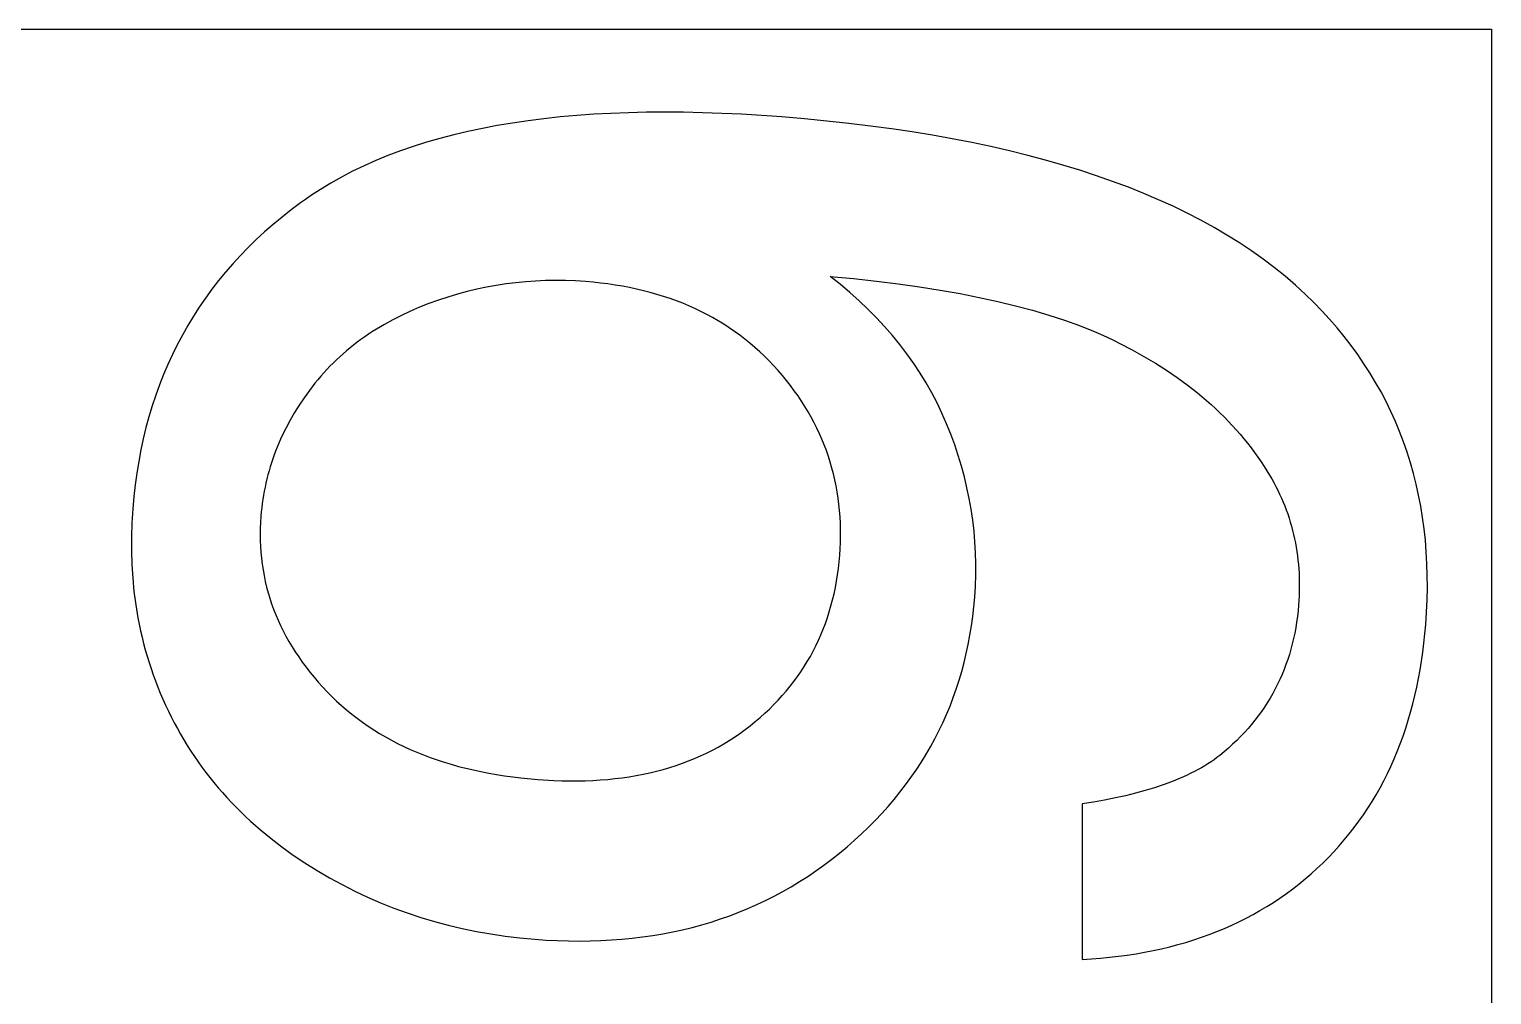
# Model space of a CAD drawing. Extents: x -8894 to -3022, y 6798 to 8329.
# Drawn here: x -6771.6 to -6714.1, y 7042.1 to 7080.1 of the extents above; entities that cross this region are included whole.
import ezdxf

# ---------------------------------------------------------------- set-up
doc = ezdxf.new("R2010")
doc.units = 0
doc.layers.add('LAYER_03', color=7, linetype='CONTINUOUS')
doc.layers.add('STEVILKE', color=7, linetype='CONTINUOUS')

msp = doc.modelspace()

# ---------------------------------------------------------------- linework, layer by layer
at = {"layer": 'LAYER_03'}
msp.add_lwpolyline([(-6864.513, 7080.068), (-6714.117, 7080.068), (-6714.117, 6848.068, -0.414214), (-6764.117, 6798.068), (-6889.517, 6798.068)], format="xyb", dxfattribs=at)
at = {"layer": 'STEVILKE'}
for p, q in [((-6753.228, 7069.993), (-6753.611, 7069.922)), ((-6752.844, 7070.052), (-6753.228, 7069.993)), ((-6752.459, 7070.101), (-6752.844, 7070.052)), ((-6752.072, 7070.14), (-6752.459, 7070.101)), ((-6751.685, 7070.167), (-6752.072, 7070.14)), ((-6751.295, 7070.184), (-6751.685, 7070.167)), ((-6750.905, 7070.191), (-6751.295, 7070.184)), ((-6750.513, 7070.187), (-6750.905, 7070.191)), ((-6750.12, 7070.172), (-6750.513, 7070.187)), ((-6749.726, 7070.146), (-6750.12, 7070.172)), ((-6749.426, 7070.12), (-6749.726, 7070.146)), ((-6749.131, 7070.088), (-6749.426, 7070.12)), ((-6748.839, 7070.051), (-6749.131, 7070.088)), ((-6748.552, 7070.009), (-6748.839, 7070.051)), ((-6748.269, 7069.961), (-6748.552, 7070.009)), ((-6755.504, 7069.411), (-6755.879, 7069.277)), ((-6755.128, 7069.535), (-6755.504, 7069.411)), ((-6754.751, 7069.648), (-6755.128, 7069.535)), ((-6754.372, 7069.75), (-6754.751, 7069.648)), ((-6753.992, 7069.841), (-6754.372, 7069.75)), ((-6753.611, 7069.922), (-6753.992, 7069.841)), ((-6747.989, 7069.908), (-6748.269, 7069.961)), ((-6747.714, 7069.85), (-6747.989, 7069.908)), ((-6747.443, 7069.786), (-6747.714, 7069.85)), ((-6747.176, 7069.717), (-6747.443, 7069.786)), ((-6746.913, 7069.642), (-6747.176, 7069.717)), ((-6746.654, 7069.562), (-6746.913, 7069.642)), ((-6746.399, 7069.477), (-6746.654, 7069.562)), ((-6746.148, 7069.387), (-6746.399, 7069.477)), ((-6756.607, 7068.979), (-6756.956, 7068.817)), ((-6756.248, 7069.133), (-6756.607, 7068.979)), ((-6755.879, 7069.277), (-6756.248, 7069.133)), ((-6745.902, 7069.291), (-6746.148, 7069.387)), ((-6745.659, 7069.189), (-6745.902, 7069.291)), ((-6745.42, 7069.083), (-6745.659, 7069.189)), ((-6745.186, 7068.971), (-6745.42, 7069.083)), ((-6744.955, 7068.853), (-6745.186, 7068.971)), ((-6744.729, 7068.731), (-6744.955, 7068.853)), ((-6757.942, 7068.274), (-6758.098, 7068.176)), ((-6757.784, 7068.37), (-6757.942, 7068.274)), ((-6757.624, 7068.464), (-6757.784, 7068.37)), ((-6757.295, 7068.645), (-6757.624, 7068.464)), ((-6756.956, 7068.817), (-6757.295, 7068.645)), ((-6744.506, 7068.603), (-6744.729, 7068.731)), ((-6744.288, 7068.469), (-6744.506, 7068.603)), ((-6744.073, 7068.33), (-6744.288, 7068.469)), ((-6743.863, 7068.186), (-6744.073, 7068.33)), ((-6758.695, 7067.758), (-6758.838, 7067.648)), ((-6758.549, 7067.866), (-6758.695, 7067.758)), ((-6758.401, 7067.972), (-6758.549, 7067.866)), ((-6758.251, 7068.075), (-6758.401, 7067.972)), ((-6758.098, 7068.176), (-6758.251, 7068.075)), ((-6743.657, 7068.037), (-6743.863, 7068.186)), ((-6743.455, 7067.882), (-6743.657, 7068.037)), ((-6743.257, 7067.722), (-6743.455, 7067.882)), ((-6743.063, 7067.556), (-6743.257, 7067.722)), ((-6759.384, 7067.185), (-6759.514, 7067.064)), ((-6759.251, 7067.304), (-6759.384, 7067.185)), ((-6759.116, 7067.421), (-6759.251, 7067.304)), ((-6758.978, 7067.536), (-6759.116, 7067.421)), ((-6758.838, 7067.648), (-6758.978, 7067.536)), ((-6742.873, 7067.385), (-6743.063, 7067.556)), ((-6742.687, 7067.209), (-6742.873, 7067.385)), ((-6742.505, 7067.027), (-6742.687, 7067.209)), ((-6760.01, 7066.555), (-6760.128, 7066.422)), ((-6759.89, 7066.685), (-6760.01, 7066.555)), ((-6759.767, 7066.814), (-6759.89, 7066.685)), ((-6759.642, 7066.94), (-6759.767, 7066.814)), ((-6759.514, 7067.064), (-6759.642, 7066.94)), ((-6742.327, 7066.84), (-6742.505, 7067.027)), ((-6742.153, 7066.648), (-6742.327, 7066.84)), ((-6741.985, 7066.452), (-6742.153, 7066.648)), ((-6760.466, 7066.009), (-6760.573, 7065.866)), ((-6760.355, 7066.149), (-6760.466, 7066.009)), ((-6760.243, 7066.286), (-6760.355, 7066.149)), ((-6760.128, 7066.422), (-6760.243, 7066.286)), ((-6741.822, 7066.254), (-6741.985, 7066.452)), ((-6741.665, 7066.054), (-6741.822, 7066.254)), ((-6741.515, 7065.852), (-6741.665, 7066.054)), ((-6760.78, 7065.578), (-6760.975, 7065.287)), ((-6760.573, 7065.866), (-6760.78, 7065.578)), ((-6741.37, 7065.648), (-6741.515, 7065.852)), ((-6741.231, 7065.442), (-6741.37, 7065.648)), ((-6741.098, 7065.234), (-6741.231, 7065.442)), ((-6761.158, 7064.994), (-6761.33, 7064.697)), ((-6760.975, 7065.287), (-6761.158, 7064.994)), ((-6740.972, 7065.023), (-6741.098, 7065.234)), ((-6740.851, 7064.811), (-6740.972, 7065.023)), ((-6740.736, 7064.597), (-6740.851, 7064.811)), ((-6761.49, 7064.398), (-6761.639, 7064.096)), ((-6761.33, 7064.697), (-6761.49, 7064.398)), ((-6740.628, 7064.381), (-6740.736, 7064.597)), ((-6740.525, 7064.163), (-6740.628, 7064.381)), ((-6761.775, 7063.791), (-6761.839, 7063.637)), ((-6761.709, 7063.944), (-6761.775, 7063.791)), ((-6761.639, 7064.096), (-6761.709, 7063.944)), ((-6740.428, 7063.943), (-6740.525, 7064.163)), ((-6740.337, 7063.721), (-6740.428, 7063.943)), ((-6740.253, 7063.497), (-6740.337, 7063.721)), ((-6762.014, 7063.173), (-6762.066, 7063.016)), ((-6761.959, 7063.328), (-6762.014, 7063.173)), ((-6761.901, 7063.483), (-6761.959, 7063.328)), ((-6761.839, 7063.637), (-6761.901, 7063.483)), ((-6740.174, 7063.271), (-6740.253, 7063.497)), ((-6740.101, 7063.043), (-6740.174, 7063.271)), ((-6762.206, 7062.543), (-6762.246, 7062.384)), ((-6762.162, 7062.702), (-6762.206, 7062.543)), ((-6762.116, 7062.859), (-6762.162, 7062.702)), ((-6762.066, 7063.016), (-6762.116, 7062.859)), ((-6740.035, 7062.813), (-6740.101, 7063.043)), ((-6739.974, 7062.581), (-6740.035, 7062.813)), ((-6739.919, 7062.347), (-6739.974, 7062.581)), ((-6762.319, 7062.064), (-6762.351, 7061.903)), ((-6762.284, 7062.225), (-6762.319, 7062.064)), ((-6762.246, 7062.384), (-6762.284, 7062.225)), ((-6739.87, 7062.111), (-6739.919, 7062.347)), ((-6739.828, 7061.872), (-6739.87, 7062.111)), ((-6762.429, 7061.416), (-6762.449, 7061.252)), ((-6762.406, 7061.579), (-6762.429, 7061.416)), ((-6762.38, 7061.741), (-6762.406, 7061.579)), ((-6762.351, 7061.903), (-6762.38, 7061.741)), ((-6739.791, 7061.632), (-6739.828, 7061.872)), ((-6739.76, 7061.39), (-6739.791, 7061.632)), ((-6739.736, 7061.146), (-6739.76, 7061.39)), ((-6762.481, 7060.922), (-6762.497, 7060.68)), ((-6762.467, 7061.087), (-6762.481, 7060.922)), ((-6762.449, 7061.252), (-6762.467, 7061.087)), ((-6739.717, 7060.9), (-6739.736, 7061.146)), ((-6739.704, 7060.652), (-6739.717, 7060.9)), ((-6762.507, 7060.441), (-6762.51, 7060.203)), ((-6762.497, 7060.68), (-6762.507, 7060.441)), ((-6739.697, 7060.402), (-6739.704, 7060.652)), ((-6739.697, 7060.15), (-6739.697, 7060.402)), ((-6762.51, 7060.203), (-6762.507, 7059.966)), ((-6762.507, 7059.966), (-6762.497, 7059.732)), ((-6762.497, 7059.732), (-6762.482, 7059.499)), ((-6739.73, 7059.382), (-6739.713, 7059.64)), ((-6739.713, 7059.64), (-6739.702, 7059.896)), ((-6739.702, 7059.896), (-6739.697, 7060.15)), ((-6762.482, 7059.499), (-6762.46, 7059.267)), ((-6762.46, 7059.267), (-6762.432, 7059.038)), ((-6739.782, 7058.866), (-6739.754, 7059.122)), ((-6739.754, 7059.122), (-6739.73, 7059.382)), ((-6762.432, 7059.038), (-6762.398, 7058.809)), ((-6762.398, 7058.809), (-6762.357, 7058.583)), ((-6762.357, 7058.583), (-6762.31, 7058.358)), ((-6739.857, 7058.363), (-6739.817, 7058.613)), ((-6739.817, 7058.613), (-6739.782, 7058.866)), ((-6762.31, 7058.358), (-6762.257, 7058.135)), ((-6762.257, 7058.135), (-6762.197, 7057.913)), ((-6762.197, 7057.913), (-6762.132, 7057.694)), ((-6739.954, 7057.873), (-6739.902, 7058.116)), ((-6739.902, 7058.116), (-6739.857, 7058.363)), ((-6762.132, 7057.694), (-6762.06, 7057.475)), ((-6762.06, 7057.475), (-6761.981, 7057.259)), ((-6740.141, 7057.162), (-6740.073, 7057.396)), ((-6740.073, 7057.396), (-6740.01, 7057.633)), ((-6740.01, 7057.633), (-6739.954, 7057.873)), ((-6761.981, 7057.259), (-6761.897, 7057.044)), ((-6761.897, 7057.044), (-6761.806, 7056.831)), ((-6761.806, 7056.831), (-6761.709, 7056.619)), ((-6740.293, 7056.704), (-6740.214, 7056.932)), ((-6740.214, 7056.932), (-6740.141, 7057.162)), ((-6761.709, 7056.619), (-6761.606, 7056.409)), ((-6761.606, 7056.409), (-6761.496, 7056.201)), ((-6761.496, 7056.201), (-6761.38, 7055.994)), ((-6740.564, 7056.042), (-6740.468, 7056.26)), ((-6740.468, 7056.26), (-6740.378, 7056.48)), ((-6740.378, 7056.48), (-6740.293, 7056.704)), ((-6761.38, 7055.994), (-6761.258, 7055.789)), ((-6761.258, 7055.789), (-6761.129, 7055.585)), ((-6740.885, 7055.409), (-6740.773, 7055.617)), ((-6740.773, 7055.617), (-6740.666, 7055.828)), ((-6740.666, 7055.828), (-6740.564, 7056.042)), ((-6761.129, 7055.585), (-6760.995, 7055.384)), ((-6760.995, 7055.384), (-6760.854, 7055.183)), ((-6760.854, 7055.183), (-6760.706, 7054.985)), ((-6741.127, 7055.004), (-6741.004, 7055.205)), ((-6741.004, 7055.205), (-6740.885, 7055.409)), ((-6760.706, 7054.985), (-6760.553, 7054.788)), ((-6760.553, 7054.788), (-6760.393, 7054.593)), ((-6760.393, 7054.593), (-6760.227, 7054.399)), ((-6741.532, 7054.419), (-6741.392, 7054.611)), ((-6741.392, 7054.611), (-6741.257, 7054.806)), ((-6741.257, 7054.806), (-6741.127, 7055.004)), ((-6760.227, 7054.399), (-6760.055, 7054.208)), ((-6760.055, 7054.208), (-6759.876, 7054.017)), ((-6759.876, 7054.017), (-6759.692, 7053.83)), ((-6741.988, 7053.864), (-6741.83, 7054.046)), ((-6741.83, 7054.046), (-6741.679, 7054.231)), ((-6741.679, 7054.231), (-6741.532, 7054.419)), ((-6759.692, 7053.83), (-6759.503, 7053.649)), ((-6759.503, 7053.649), (-6759.309, 7053.472)), ((-6759.309, 7053.472), (-6759.11, 7053.3)), ((-6742.673, 7053.169), (-6742.493, 7053.338)), ((-6742.493, 7053.338), (-6742.319, 7053.51)), ((-6742.319, 7053.51), (-6742.151, 7053.686)), ((-6742.151, 7053.686), (-6741.988, 7053.864)), ((-6759.11, 7053.3), (-6758.907, 7053.134)), ((-6758.907, 7053.134), (-6758.699, 7052.972)), ((-6758.699, 7052.972), (-6758.486, 7052.816)), ((-6758.486, 7052.816), (-6758.268, 7052.665)), ((-6743.246, 7052.682), (-6743.049, 7052.841)), ((-6743.049, 7052.841), (-6742.858, 7053.004)), ((-6742.858, 7053.004), (-6742.673, 7053.169)), ((-6758.268, 7052.665), (-6758.046, 7052.519)), ((-6758.046, 7052.519), (-6757.818, 7052.378)), ((-6757.818, 7052.378), (-6757.586, 7052.242)), ((-6757.586, 7052.242), (-6757.349, 7052.111)), ((-6744.074, 7052.098), (-6743.861, 7052.236)), ((-6743.861, 7052.236), (-6743.652, 7052.379)), ((-6743.652, 7052.379), (-6743.447, 7052.528)), ((-6743.447, 7052.528), (-6743.246, 7052.682)), ((-6757.349, 7052.111), (-6757.107, 7051.986)), ((-6757.107, 7051.986), (-6756.86, 7051.865)), ((-6756.86, 7051.865), (-6756.609, 7051.75)), ((-6756.609, 7051.75), (-6756.353, 7051.639)), ((-6756.353, 7051.639), (-6756.092, 7051.534)), ((-6745.196, 7051.496), (-6744.963, 7051.605)), ((-6744.963, 7051.605), (-6744.735, 7051.72)), ((-6744.735, 7051.72), (-6744.511, 7051.84)), ((-6744.511, 7051.84), (-6744.29, 7051.966)), ((-6744.29, 7051.966), (-6744.074, 7052.098)), ((-6756.092, 7051.534), (-6755.826, 7051.434)), ((-6755.826, 7051.434), (-6755.555, 7051.339)), ((-6755.555, 7051.339), (-6755.28, 7051.249)), ((-6755.28, 7051.249), (-6754.999, 7051.164)), ((-6754.999, 7051.164), (-6754.714, 7051.084)), ((-6754.714, 7051.084), (-6754.424, 7051.009)), ((-6746.669, 7050.962), (-6746.414, 7051.037)), ((-6746.414, 7051.037), (-6746.163, 7051.118)), ((-6746.163, 7051.118), (-6745.915, 7051.204)), ((-6745.915, 7051.204), (-6745.671, 7051.296)), ((-6745.671, 7051.296), (-6745.432, 7051.393)), ((-6745.432, 7051.393), (-6745.196, 7051.496)), ((-6754.424, 7051.009), (-6754.13, 7050.94)), ((-6754.13, 7050.94), (-6753.83, 7050.875)), ((-6753.83, 7050.875), (-6753.526, 7050.816)), ((-6753.526, 7050.816), (-6753.217, 7050.762)), ((-6753.217, 7050.762), (-6752.903, 7050.712)), ((-6752.903, 7050.712), (-6752.584, 7050.668)), ((-6752.584, 7050.668), (-6752.261, 7050.629)), ((-6752.261, 7050.629), (-6751.599, 7050.567)), ((-6751.599, 7050.567), (-6750.961, 7050.527)), ((-6750.961, 7050.527), (-6750.648, 7050.516)), ((-6750.648, 7050.516), (-6750.339, 7050.511)), ((-6750.339, 7050.511), (-6750.033, 7050.512)), ((-6750.033, 7050.512), (-6749.732, 7050.518)), ((-6749.732, 7050.518), (-6749.434, 7050.53)), ((-6749.434, 7050.53), (-6749.14, 7050.547)), ((-6749.14, 7050.547), (-6748.85, 7050.571)), ((-6748.85, 7050.571), (-6748.564, 7050.6)), ((-6748.564, 7050.6), (-6748.282, 7050.634)), ((-6748.282, 7050.634), (-6748.003, 7050.675)), ((-6748.003, 7050.675), (-6747.729, 7050.721)), ((-6747.729, 7050.721), (-6747.458, 7050.773)), ((-6747.458, 7050.773), (-6747.191, 7050.83)), ((-6747.191, 7050.83), (-6746.928, 7050.894)), ((-6746.928, 7050.894), (-6746.669, 7050.962))]:
    msp.add_line(p, q, dxfattribs=at)
msp.add_lwpolyline([(-6730.204, 7043.492), (-6729.84, 7043.513), (-6729.479, 7043.541), (-6729.124, 7043.575), (-6728.773, 7043.615), (-6728.426, 7043.661), (-6728.083, 7043.714), (-6727.746, 7043.773), (-6727.412, 7043.838), (-6727.083, 7043.91), (-6726.759, 7043.988), (-6726.439, 7044.072), (-6726.123, 7044.162), (-6725.812, 7044.259), (-6725.505, 7044.361), (-6725.203, 7044.47), (-6724.905, 7044.586), (-6724.612, 7044.707), (-6724.323, 7044.835), (-6724.038, 7044.969), (-6723.758, 7045.109), (-6723.483, 7045.256), (-6723.212, 7045.409), (-6722.945, 7045.568), (-6722.683, 7045.733), (-6722.425, 7045.905), (-6722.172, 7046.083), (-6721.923, 7046.267), (-6721.679, 7046.457), (-6721.439, 7046.654), (-6721.203, 7046.857), (-6720.972, 7047.066), (-6720.746, 7047.282), (-6720.524, 7047.503), (-6720.309, 7047.728), (-6720.1, 7047.958), (-6719.897, 7048.193), (-6719.7, 7048.433), (-6719.509, 7048.677), (-6719.325, 7048.926), (-6719.146, 7049.179), (-6718.974, 7049.437), (-6718.808, 7049.7), (-6718.648, 7049.967), (-6718.493, 7050.239), (-6718.346, 7050.516), (-6718.204, 7050.797), (-6718.068, 7051.083), (-6717.938, 7051.374), (-6717.815, 7051.669), (-6717.698, 7051.969), (-6717.586, 7052.274), (-6717.481, 7052.583), (-6717.382, 7052.897), (-6717.289, 7053.216), (-6717.202, 7053.539), (-6717.122, 7053.867), (-6717.047, 7054.199), (-6716.979, 7054.536), (-6716.916, 7054.878), (-6716.86, 7055.225), (-6716.81, 7055.576), (-6716.766, 7055.932), (-6716.728, 7056.292), (-6716.696, 7056.657), (-6716.663, 7057.147), (-6716.642, 7057.632), (-6716.633, 7058.111), (-6716.635, 7058.584), (-6716.649, 7059.053), (-6716.675, 7059.515), (-6716.712, 7059.973), (-6716.76, 7060.425), (-6716.821, 7060.871), (-6716.893, 7061.312), (-6716.977, 7061.748), (-6717.072, 7062.178), (-6717.179, 7062.603), (-6717.298, 7063.022), (-6717.428, 7063.436), (-6717.57, 7063.845), (-6717.723, 7064.248), (-6717.889, 7064.646), (-6718.065, 7065.038), (-6718.254, 7065.424), (-6718.454, 7065.806), (-6718.666, 7066.182), (-6718.889, 7066.552), (-6719.124, 7066.917), (-6719.371, 7067.277), (-6719.629, 7067.631), (-6719.899, 7067.98), (-6720.181, 7068.323), (-6720.474, 7068.661), (-6720.779, 7068.993), (-6721.096, 7069.32), (-6721.424, 7069.642), (-6721.816, 7070.003), (-6722.224, 7070.354), (-6722.648, 7070.697), (-6723.089, 7071.03), (-6723.546, 7071.354), (-6724.019, 7071.669), (-6724.508, 7071.974), (-6725.013, 7072.271), (-6725.535, 7072.558), (-6726.073, 7072.836), (-6726.627, 7073.105), (-6727.197, 7073.364), (-6727.783, 7073.614), (-6728.386, 7073.856), (-6729.005, 7074.087), (-6729.64, 7074.31), (-6730.291, 7074.523), (-6730.959, 7074.728), (-6731.642, 7074.923), (-6732.342, 7075.108), (-6733.059, 7075.285), (-6733.791, 7075.452), (-6734.539, 7075.611), (-6735.304, 7075.759), (-6736.085, 7075.899), (-6736.882, 7076.03), (-6737.696, 7076.151), (-6738.525, 7076.263), (-6739.371, 7076.366), (-6740.233, 7076.459), (-6741.112, 7076.544), (-6742.006, 7076.619), (-6743.593, 7076.724), (-6745.126, 7076.787), (-6745.872, 7076.803), (-6746.605, 7076.808), (-6747.324, 7076.803), (-6748.03, 7076.787), (-6748.722, 7076.76), (-6749.401, 7076.723), (-6750.067, 7076.676), (-6750.718, 7076.618), (-6751.357, 7076.549), (-6751.981, 7076.47), (-6752.593, 7076.38), (-6753.19, 7076.28), (-6753.775, 7076.169), (-6754.346, 7076.048), (-6754.903, 7075.916), (-6755.447, 7075.774), (-6755.977, 7075.621), (-6756.494, 7075.458), (-6756.997, 7075.284), (-6757.487, 7075.099), (-6757.963, 7074.904), (-6758.426, 7074.698), (-6758.875, 7074.482), (-6759.311, 7074.256), (-6759.733, 7074.019), (-6760.142, 7073.771), (-6760.537, 7073.513), (-6760.73, 7073.379), (-6760.919, 7073.244), (-6761.289, 7072.966), (-6761.648, 7072.683), (-6761.997, 7072.393), (-6762.335, 7072.096), (-6762.663, 7071.794), (-6762.98, 7071.485), (-6763.286, 7071.169), (-6763.582, 7070.847), (-6763.867, 7070.519), (-6764.142, 7070.185), (-6764.406, 7069.844), (-6764.66, 7069.496), (-6764.903, 7069.143), (-6765.136, 7068.783), (-6765.358, 7068.416), (-6765.569, 7068.043), (-6765.77, 7067.664), (-6765.961, 7067.279), (-6766.141, 7066.887), (-6766.31, 7066.489), (-6766.469, 7066.084), (-6766.617, 7065.673), (-6766.754, 7065.256), (-6766.881, 7064.832), (-6766.998, 7064.402), (-6767.104, 7063.965), (-6767.199, 7063.523), (-6767.284, 7063.074), (-6767.359, 7062.618), (-6767.422, 7062.156), (-6767.475, 7061.688), (-6767.518, 7061.213), (-6767.553, 7060.656), (-6767.571, 7060.104), (-6767.572, 7059.559), (-6767.555, 7059.019), (-6767.521, 7058.486), (-6767.47, 7057.959), (-6767.401, 7057.439), (-6767.315, 7056.924), (-6767.266, 7056.669), (-6767.212, 7056.415), (-6767.154, 7056.163), (-6767.091, 7055.913), (-6767.025, 7055.664), (-6766.953, 7055.416), (-6766.878, 7055.171), (-6766.798, 7054.926), (-6766.714, 7054.683), (-6766.626, 7054.442), (-6766.533, 7054.202), (-6766.436, 7053.964), (-6766.335, 7053.727), (-6766.229, 7053.492), (-6766.119, 7053.259), (-6766.005, 7053.027), (-6765.886, 7052.797), (-6765.764, 7052.569), (-6765.637, 7052.345), (-6765.507, 7052.123), (-6765.373, 7051.903), (-6765.235, 7051.687), (-6765.093, 7051.473), (-6764.947, 7051.261), (-6764.797, 7051.053), (-6764.644, 7050.846), (-6764.486, 7050.643), (-6764.325, 7050.442), (-6764.159, 7050.244), (-6763.99, 7050.049), (-6763.816, 7049.856), (-6763.639, 7049.666), (-6763.458, 7049.479), (-6763.273, 7049.294), (-6763.084, 7049.112), (-6762.891, 7048.933), (-6762.494, 7048.582), (-6762.081, 7048.242), (-6761.652, 7047.913), (-6761.208, 7047.594), (-6760.748, 7047.286), (-6760.272, 7046.989), (-6759.785, 7046.704), (-6759.292, 7046.435), (-6758.792, 7046.182), (-6758.286, 7045.943), (-6757.774, 7045.72), (-6757.255, 7045.513), (-6756.73, 7045.321), (-6756.198, 7045.144), (-6755.66, 7044.983), (-6755.116, 7044.837), (-6754.565, 7044.707), (-6754.008, 7044.592), (-6753.444, 7044.492), (-6752.874, 7044.408), (-6752.297, 7044.339), (-6751.714, 7044.285), (-6751.271, 7044.255), (-6750.831, 7044.233), (-6750.397, 7044.22), (-6749.966, 7044.216), (-6749.54, 7044.221), (-6749.119, 7044.234), (-6748.702, 7044.256), (-6748.29, 7044.288), (-6747.882, 7044.327), (-6747.479, 7044.376), (-6747.08, 7044.434), (-6746.686, 7044.5), (-6746.296, 7044.575), (-6745.91, 7044.659), (-6745.529, 7044.752), (-6745.153, 7044.853), (-6744.781, 7044.963), (-6744.414, 7045.082), (-6744.051, 7045.21), (-6743.692, 7045.347), (-6743.338, 7045.492), (-6742.989, 7045.647), (-6742.644, 7045.81), (-6742.303, 7045.982), (-6741.967, 7046.162), (-6741.635, 7046.352), (-6741.308, 7046.55), (-6740.986, 7046.757), (-6740.668, 7046.973), (-6740.354, 7047.198), (-6740.045, 7047.431), (-6739.74, 7047.673), (-6739.442, 7047.922), (-6739.152, 7048.175), (-6738.871, 7048.432), (-6738.599, 7048.694), (-6738.335, 7048.959), (-6738.079, 7049.229), (-6737.832, 7049.504), (-6737.593, 7049.782), (-6737.363, 7050.065), (-6737.142, 7050.352), (-6736.929, 7050.643), (-6736.724, 7050.938), (-6736.529, 7051.238), (-6736.341, 7051.542), (-6736.162, 7051.85), (-6735.992, 7052.162), (-6735.83, 7052.479), (-6735.676, 7052.799), (-6735.532, 7053.124), (-6735.395, 7053.454), (-6735.267, 7053.787), (-6735.148, 7054.125), (-6735.037, 7054.467), (-6734.935, 7054.813), (-6734.841, 7055.164), (-6734.756, 7055.518), (-6734.679, 7055.877), (-6734.611, 7056.241), (-6734.551, 7056.608), (-6734.5, 7056.98), (-6734.457, 7057.356), (-6734.423, 7057.736), (-6734.396, 7058.173), (-6734.381, 7058.608), (-6734.379, 7059.042), (-6734.39, 7059.475), (-6734.414, 7059.906), (-6734.451, 7060.336), (-6734.501, 7060.764), (-6734.563, 7061.191), (-6734.639, 7061.617), (-6734.728, 7062.041), (-6734.829, 7062.464), (-6734.944, 7062.885), (-6735.071, 7063.305), (-6735.211, 7063.724), (-6735.365, 7064.141), (-6735.531, 7064.557), (-6735.711, 7064.969), (-6735.904, 7065.374), (-6736.112, 7065.773), (-6736.335, 7066.165), (-6736.571, 7066.55), (-6736.821, 7066.929), (-6737.086, 7067.301), (-6737.364, 7067.666), (-6737.657, 7068.025), (-6737.964, 7068.377), (-6738.285, 7068.723), (-6738.621, 7069.062), (-6738.97, 7069.394), (-6739.334, 7069.719), (-6739.711, 7070.038), (-6740.103, 7070.351), (-6739.183, 7070.264), (-6738.291, 7070.167), (-6737.427, 7070.059), (-6736.59, 7069.941), (-6735.782, 7069.813), (-6735.001, 7069.674), (-6734.248, 7069.525), (-6733.522, 7069.366), (-6732.825, 7069.196), (-6732.155, 7069.016), (-6731.513, 7068.825), (-6730.899, 7068.624), (-6730.312, 7068.413), (-6729.754, 7068.191), (-6729.485, 7068.077), (-6729.223, 7067.959), (-6728.968, 7067.839), (-6728.72, 7067.717), (-6728.239, 7067.465), (-6727.773, 7067.205), (-6727.324, 7066.936), (-6726.89, 7066.659), (-6726.472, 7066.374), (-6726.071, 7066.08), (-6725.685, 7065.778), (-6725.315, 7065.468), (-6725.135, 7065.309), (-6724.96, 7065.149), (-6724.789, 7064.986), (-6724.622, 7064.822), (-6724.459, 7064.655), (-6724.3, 7064.486), (-6724.144, 7064.315), (-6723.993, 7064.142), (-6723.846, 7063.967), (-6723.702, 7063.79), (-6723.563, 7063.61), (-6723.428, 7063.429), (-6723.296, 7063.246), (-6723.169, 7063.06), (-6723.045, 7062.872), (-6722.836, 7062.536), (-6722.75, 7062.388), (-6722.667, 7062.239), (-6722.587, 7062.089), (-6722.511, 7061.938), (-6722.438, 7061.786), (-6722.368, 7061.632), (-6722.302, 7061.478), (-6722.239, 7061.322), (-6722.179, 7061.165), (-6722.122, 7061.007), (-6722.069, 7060.848), (-6722.019, 7060.688), (-6721.972, 7060.526), (-6721.929, 7060.364), (-6721.889, 7060.2), (-6721.852, 7060.035), (-6721.819, 7059.869), (-6721.789, 7059.702), (-6721.762, 7059.533), (-6721.738, 7059.364), (-6721.718, 7059.193), (-6721.701, 7059.022), (-6721.687, 7058.849), (-6721.677, 7058.675), (-6721.669, 7058.499), (-6721.666, 7058.323), (-6721.665, 7058.146), (-6721.668, 7057.967), (-6721.674, 7057.787), (-6721.683, 7057.606), (-6721.696, 7057.424), (-6721.716, 7057.198), (-6721.741, 7056.975), (-6721.771, 7056.754), (-6721.806, 7056.536), (-6721.846, 7056.321), (-6721.891, 7056.109), (-6721.941, 7055.899), (-6721.996, 7055.691), (-6722.056, 7055.487), (-6722.12, 7055.285), (-6722.19, 7055.085), (-6722.264, 7054.889), (-6722.344, 7054.694), (-6722.428, 7054.503), (-6722.518, 7054.314), (-6722.612, 7054.128), (-6722.711, 7053.945), (-6722.815, 7053.764), (-6722.924, 7053.586), (-6723.038, 7053.411), (-6723.157, 7053.238), (-6723.281, 7053.068), (-6723.41, 7052.9), (-6723.543, 7052.735), (-6723.682, 7052.573), (-6723.826, 7052.414), (-6723.974, 7052.257), (-6724.128, 7052.103), (-6724.286, 7051.951), (-6724.449, 7051.802), (-6724.617, 7051.656), (-6724.791, 7051.512), (-6724.902, 7051.428), (-6725.017, 7051.345), (-6725.135, 7051.263), (-6725.258, 7051.184), (-6725.384, 7051.105), (-6725.514, 7051.029), (-6725.647, 7050.954), (-6725.784, 7050.881), (-6725.926, 7050.809), (-6726.07, 7050.739), (-6726.219, 7050.671), (-6726.371, 7050.604), (-6726.687, 7050.475), (-6727.018, 7050.353), (-6727.364, 7050.238), (-6727.725, 7050.129), (-6728.1, 7050.026), (-6728.491, 7049.93), (-6728.897, 7049.841), (-6729.318, 7049.758), (-6729.753, 7049.681), (-6730.204, 7049.611)], close=True, dxfattribs=at)

doc.saveas('drawing.dxf')
